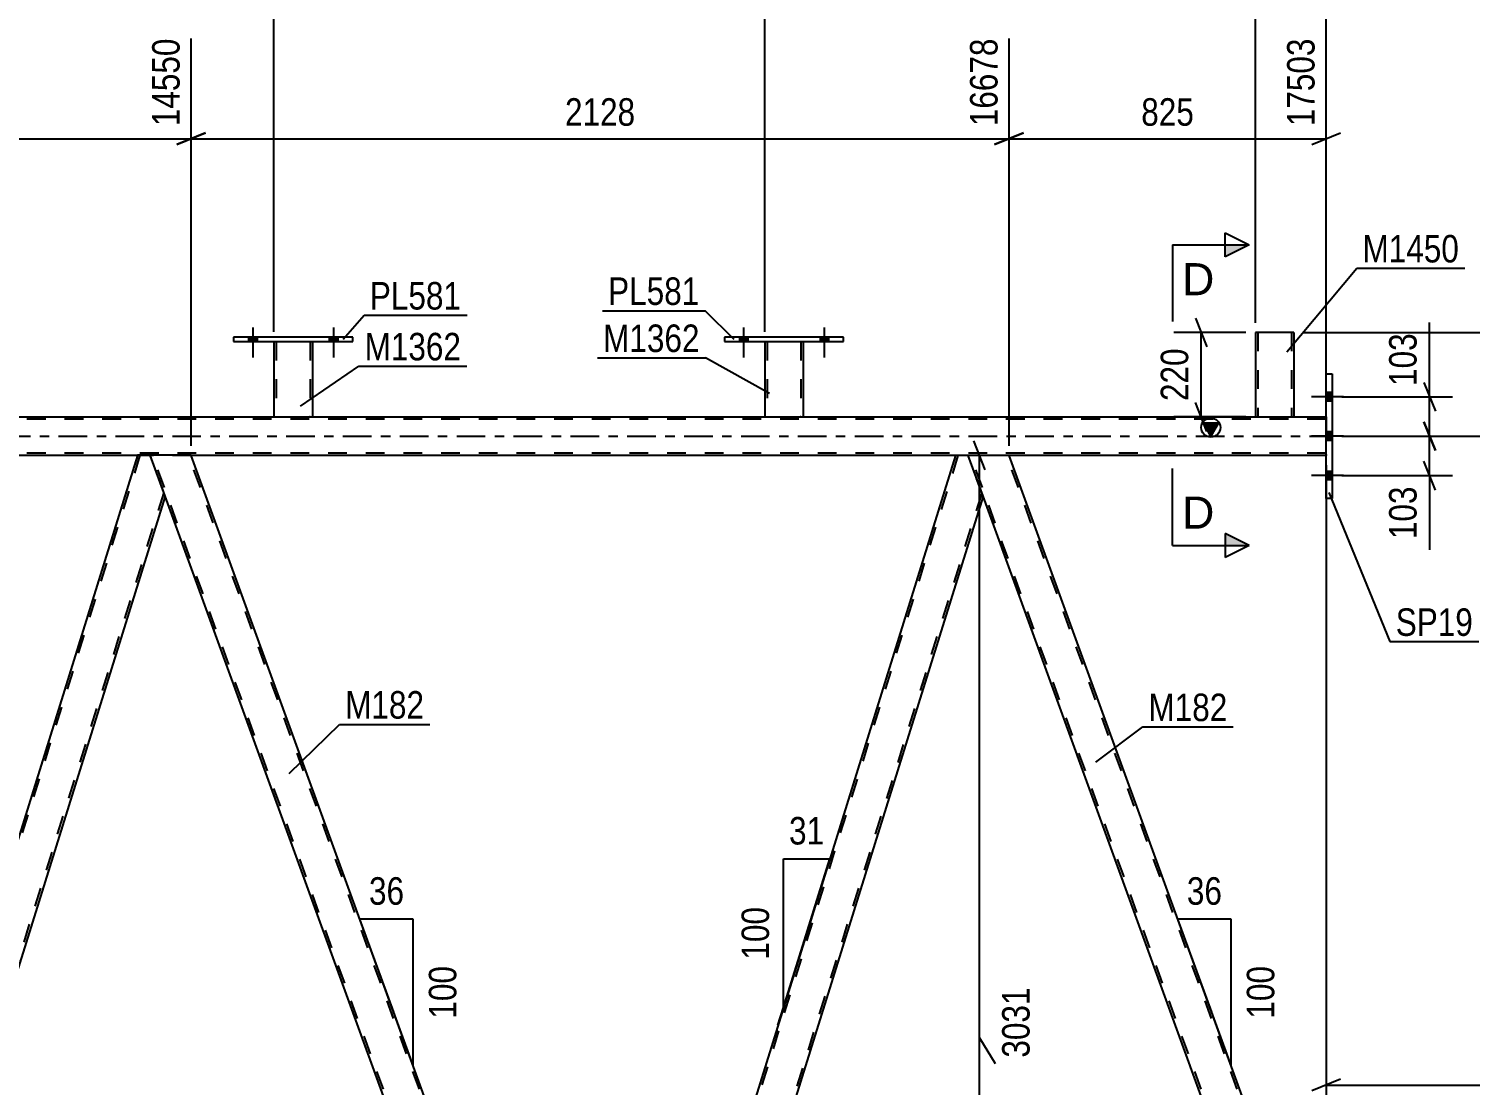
# Model space of a CAD drawing. Header units: millimetres. Extents: x 0 to 841, y 0 to 594.
# Drawn here: x 615.1 to 765.2, y 376.6 to 486.5 of the extents above; entities that cross this region are included whole.
import ezdxf

# ---------------------------------------------------------------- set-up
doc = ezdxf.new("R2010")
doc.units = ezdxf.units.MM
doc.linetypes.add('DXK_LINE_DOT2', pattern=[3.9198, 1.9599, -1.9599])
doc.linetypes.add('DXK_LINE_DOT3', pattern=[5.9187, 2.979, -0.9799, 0.9799, -0.9799])
doc.styles.add('Arial', font='ARIAL.TTF', dxfattribs={"height": 0.2})
doc.styles.add('Arial Narrow', font='ARIALN.TTF', dxfattribs={"height": 0.2})

# ---------------------------------------------------------------- blocks, each defined once
blk = doc.blocks.new('Bolt-103655217-3765 - 3748')
at = {"linetype": 'Continuous'}
for points in [[(638.01, 453.99), (638.89, 453.99), (638.89, 454.47), (638.01, 454.47)], [(646.41, 453.99), (647.29, 453.99), (647.29, 454.47), (646.41, 454.47)]]:
    blk.add_hatch(color=1, dxfattribs=at).paths.add_polyline_path(points)
at = {"color": 1, "linetype": 'Continuous'}
for p, q in [((638.45, 455.47), (638.45, 452.35)), ((646.85, 455.47), (646.85, 452.35)), ((638.01, 454.47), (638.01, 453.99)), ((638.89, 454.47), (638.89, 453.99)), ((646.41, 454.47), (646.41, 453.99)), ((647.29, 454.47), (647.29, 453.99))]:
    blk.add_line(p, q, dxfattribs=at)
blk = doc.blocks.new('Bolt-103655217-3846 - 3748')
at = {"linetype": 'Continuous'}
for points in [[(689.09, 453.99), (689.97, 453.99), (689.97, 454.47), (689.09, 454.47)], [(697.49, 453.99), (698.37, 453.99), (698.37, 454.47), (697.49, 454.47)]]:
    blk.add_hatch(color=1, dxfattribs=at).paths.add_polyline_path(points)
at = {"color": 1, "linetype": 'Continuous'}
for p, q in [((689.53, 455.47), (689.53, 452.35)), ((697.93, 455.47), (697.93, 452.35)), ((689.09, 454.47), (689.09, 453.99)), ((689.97, 454.47), (689.97, 453.99)), ((697.49, 454.47), (697.49, 453.99)), ((698.37, 454.47), (698.37, 453.99))]:
    blk.add_line(p, q, dxfattribs=at)
blk = doc.blocks.new('Part-103655217-3865 - 3748')
at = {"color": 2, "linetype": 'Continuous'}
for p, q in [((742.81, 454.95), (742.81, 446.15)), ((746.81, 454.95), (742.81, 454.95)), ((746.81, 454.95), (746.81, 446.15)), ((742.81, 446.15), (746.81, 446.15))]:
    blk.add_line(p, q, dxfattribs=at)
at = {"color": 7, "linetype": 'DXK_LINE_DOT2'}
for p, q in [((743.05, 454.95), (743.05, 446.15)), ((746.5, 454.95), (746.52, 454.95)), ((746.52, 454.95), (746.55, 454.95)), ((746.55, 454.95), (746.57, 454.95)), ((746.57, 454.95), (746.57, 446.15)), ((746.55, 446.15), (746.52, 446.15)), ((746.52, 446.15), (746.55, 446.15)), ((746.57, 446.15), (746.55, 446.15)), ((746.55, 446.15), (746.57, 446.15))]:
    blk.add_line(p, q, dxfattribs=at)
blk = doc.blocks.new('Bolt-103655217-3845 - 3748')
at = {"linetype": 'Continuous'}
for points in [[(638.01, 453.99), (638.89, 453.99), (638.89, 454.47), (638.01, 454.47)], [(646.41, 453.99), (647.29, 453.99), (647.29, 454.47), (646.41, 454.47)]]:
    blk.add_hatch(color=1, dxfattribs=at).paths.add_polyline_path(points)
at = {"color": 1, "linetype": 'Continuous'}
for p, q in [((638.45, 455.47), (638.45, 452.35)), ((646.85, 455.47), (646.85, 452.35)), ((638.01, 454.47), (638.01, 453.99)), ((638.89, 454.47), (638.89, 453.99)), ((646.41, 454.47), (646.41, 453.99)), ((647.29, 454.47), (647.29, 453.99))]:
    blk.add_line(p, q, dxfattribs=at)
blk = doc.blocks.new('Bolt-103655217-3847 - 3748')
at = {"linetype": 'Continuous'}
for points in [[(689.09, 453.99), (689.97, 453.99), (689.97, 454.47), (689.09, 454.47)], [(697.49, 453.99), (698.37, 453.99), (698.37, 454.47), (697.49, 454.47)]]:
    blk.add_hatch(color=1, dxfattribs=at).paths.add_polyline_path(points)
at = {"color": 1, "linetype": 'Continuous'}
for p, q in [((689.53, 455.47), (689.53, 452.35)), ((697.93, 455.47), (697.93, 452.35)), ((689.09, 454.47), (689.09, 453.99)), ((689.97, 454.47), (689.97, 453.99)), ((697.49, 454.47), (697.49, 453.99)), ((698.37, 454.47), (698.37, 453.99))]:
    blk.add_line(p, q, dxfattribs=at)
blk = doc.blocks.new('Bolt-103655217-3937 - 3748')
at = {"linetype": 'Continuous'}
for points in [[(750.16, 448.69), (750.16, 447.81), (750.8, 447.81), (750.8, 448.69)], [(750.16, 448.69), (750.16, 447.81), (750.8, 447.81), (750.8, 448.69)], [(750.16, 448.69), (750.16, 447.81), (750.8, 447.81), (750.8, 448.69)], [(750.16, 444.59), (750.16, 443.71), (750.8, 443.71), (750.8, 444.59)], [(750.16, 444.59), (750.16, 443.71), (750.8, 443.71), (750.8, 444.59)], [(750.16, 440.49), (750.16, 439.61), (750.8, 439.61), (750.8, 440.49)], [(750.16, 440.49), (750.16, 439.61), (750.8, 439.61), (750.8, 440.49)], [(750.16, 440.49), (750.16, 439.61), (750.8, 439.61), (750.8, 440.49)]]:
    blk.add_hatch(color=1, dxfattribs=at).paths.add_polyline_path(points)
at = {"color": 1, "linetype": 'Continuous'}
for p, q in [((750.8, 448.69), (750.16, 448.69)), ((750.8, 448.69), (750.16, 448.69)), ((750.8, 448.69), (750.16, 448.69)), ((751.96, 448.25), (748.64, 448.25)), ((751.96, 448.25), (748.64, 448.25)), ((751.96, 448.25), (748.64, 448.25)), ((750.8, 447.81), (750.16, 447.81)), ((750.8, 447.81), (750.16, 447.81)), ((750.8, 447.81), (750.16, 447.81)), ((751.96, 444.15), (748.64, 444.15)), ((751.96, 444.15), (748.64, 444.15)), ((750.8, 444.59), (750.16, 444.59)), ((750.8, 444.59), (750.16, 444.59)), ((750.8, 443.71), (750.16, 443.71)), ((750.8, 443.71), (750.16, 443.71)), ((751.96, 440.05), (748.64, 440.05)), ((751.96, 440.05), (748.64, 440.05)), ((751.96, 440.05), (748.64, 440.05)), ((750.8, 440.49), (750.16, 440.49)), ((750.8, 440.49), (750.16, 440.49)), ((750.8, 440.49), (750.16, 440.49)), ((750.8, 439.61), (750.16, 439.61)), ((750.8, 439.61), (750.16, 439.61)), ((750.8, 439.61), (750.16, 439.61))]:
    blk.add_line(p, q, dxfattribs=at)
blk = doc.blocks.new('Part-103655217-3988 - 3748')
at = {"linetype": 'Continuous'}
blk.add_hatch(color=2, dxfattribs=at).paths.add_polyline_path([(738.16, 444.15), (737.36, 445.55), (738.96, 445.55)])
at = {"color": 2, "linetype": 'Continuous'}
for p, q in [((50.04, 446.15), (750.16, 446.15)), ((738.16, 444.15), (737.36, 445.55)), ((737.36, 445.55), (738.96, 445.55)), ((738.96, 445.55), (738.16, 444.15)), ((626.45, 442.15), (546.89, 442.15)), ((712.91, 442.15), (632.03, 442.15)), ((750.16, 442.15), (717.16, 442.15))]:
    blk.add_line(p, q, dxfattribs=at)
at = {"color": 7, "linetype": 'DXK_LINE_DOT2'}
for p, q in [((750.16, 445.91), (50.04, 445.91)), ((750.16, 446.15), (750.16, 442.15)), ((750.16, 442.39), (50.04, 442.39)), ((632.03, 442.15), (626.45, 442.15)), ((717.16, 442.15), (712.91, 442.15))]:
    blk.add_line(p, q, dxfattribs=at)
at = {"color": 7, "linetype": 'DXK_LINE_DOT3'}
blk.add_line((50.04, 444.15), (750.16, 444.15), dxfattribs=at)
at = {"color": 2, "linetype": 'Continuous'}
blk.add_circle((738.16, 445.05), 1, dxfattribs=at)
blk = doc.blocks.new('Part-103655217-4014 - 3748')
at = {"color": 7, "linetype": 'DXK_LINE_DOT2'}
for p, q in [((640.65, 454), (644.65, 454)), ((640.65, 453.99), (640.65, 454)), ((640.65, 454), (640.65, 453.99)), ((640.89, 454), (640.89, 446.15)), ((644.41, 454), (644.41, 446.15)), ((644.65, 454), (644.65, 453.99)), ((644.65, 453.99), (644.65, 454)), ((644.39, 446.15), (644.35, 446.15)), ((644.35, 446.15), (644.39, 446.15)), ((644.41, 446.15), (644.39, 446.15)), ((644.39, 446.15), (644.41, 446.15))]:
    blk.add_line(p, q, dxfattribs=at)
at = {"color": 2, "linetype": 'Continuous'}
for p, q in [((640.65, 453.99), (640.65, 446.15)), ((644.65, 453.99), (644.65, 446.15)), ((640.65, 446.15), (644.65, 446.15))]:
    blk.add_line(p, q, dxfattribs=at)
blk = doc.blocks.new('Part-103655217-4019 - 3748')
at = {"color": 2, "linetype": 'Continuous'}
for p, q in [((636.45, 454.47), (636.45, 453.99)), ((648.85, 454.47), (636.45, 454.47)), ((636.45, 453.99), (648.85, 453.99)), ((648.85, 453.99), (648.85, 454.47))]:
    blk.add_line(p, q, dxfattribs=at)
blk = doc.blocks.new('Part-103655217-4024 - 3748')
at = {"color": 7, "linetype": 'DXK_LINE_DOT2'}
for p, q in [((691.73, 454), (695.73, 454)), ((691.73, 453.99), (691.73, 454)), ((691.73, 454), (691.73, 453.99)), ((691.97, 454), (691.97, 446.15)), ((695.49, 454), (695.49, 446.15)), ((695.73, 454), (695.73, 453.99)), ((695.73, 453.99), (695.73, 454)), ((695.47, 446.15), (695.43, 446.15)), ((695.43, 446.15), (695.47, 446.15)), ((695.49, 446.15), (695.47, 446.15)), ((695.47, 446.15), (695.49, 446.15))]:
    blk.add_line(p, q, dxfattribs=at)
at = {"color": 2, "linetype": 'Continuous'}
for p, q in [((691.73, 453.99), (691.73, 446.15)), ((695.73, 453.99), (695.73, 446.15)), ((691.73, 446.15), (695.73, 446.15))]:
    blk.add_line(p, q, dxfattribs=at)
blk = doc.blocks.new('Part-103655217-4029 - 3748')
at = {"color": 2, "linetype": 'Continuous'}
for p, q in [((687.53, 454.47), (687.53, 453.99)), ((699.93, 454.47), (687.53, 454.47)), ((687.53, 453.99), (699.93, 453.99)), ((699.93, 453.99), (699.93, 454.47))]:
    blk.add_line(p, q, dxfattribs=at)
blk = doc.blocks.new('Part-103655217-4060 - 3748')
at = {"color": 2, "linetype": 'Continuous'}
for p, q in [((750.16, 437.65), (750.16, 450.65)), ((750.16, 450.65), (750.8, 450.65)), ((750.8, 450.65), (750.8, 437.65)), ((750.8, 437.65), (750.16, 437.65))]:
    blk.add_line(p, q, dxfattribs=at)
blk = doc.blocks.new('Part-103655217-4075 - 3748')
at = {"color": 2, "linetype": 'Continuous'}
for p, q in [((626.45, 442.15), (589.75, 324.41)), ((627.77, 442.16), (626.46, 442.16)), ((629.32, 437.91), (627.77, 442.16)), ((629.32, 437.91), (592.85, 320.93)), ((589.75, 324.41), (591.01, 320.93))]:
    blk.add_line(p, q, dxfattribs=at)
at = {"color": 7, "linetype": 'DXK_LINE_DOT2'}
for p, q in [((626.7, 442.16), (589.88, 324.04)), ((626.45, 442.15), (626.45, 442.16)), ((626.45, 442.16), (626.45, 442.15)), ((626.45, 442.16), (626.46, 442.16)), ((626.46, 442.16), (626.45, 442.16)), ((629.18, 438.28), (592.6, 320.93)), ((592.85, 320.93), (591.01, 320.93))]:
    blk.add_line(p, q, dxfattribs=at)
blk = doc.blocks.new('Part-103655217-4080 - 3748')
at = {"color": 2, "linetype": 'Continuous'}
for p, q in [((712.91, 442.15), (712.91, 442.15)), ((717.16, 442.15), (712.91, 442.15)), ((761.28, 320.93), (717.16, 442.15)), ((757.03, 320.93), (714.45, 437.9))]:
    blk.add_line(p, q, dxfattribs=at)
at = {"color": 7, "linetype": 'DXK_LINE_DOT2'}
for p, q in [((714.45, 437.9), (712.91, 442.15)), ((757.28, 320.93), (713.16, 442.15)), ((761.03, 320.93), (716.91, 442.15)), ((761.28, 320.93), (757.03, 320.93))]:
    blk.add_line(p, q, dxfattribs=at)
blk = doc.blocks.new('Part-103655217-4090 - 3748')
at = {"color": 7, "linetype": 'DXK_LINE_DOT2'}
for p, q in [((711.84, 442.15), (675.02, 324.03)), ((714.32, 438.27), (677.74, 320.93)), ((675.3, 325.75), (674.88, 324.4)), ((679.49, 325.75), (677.99, 320.93)), ((676.15, 320.93), (674.88, 324.4)), ((677.99, 320.93), (676.15, 320.93))]:
    blk.add_line(p, q, dxfattribs=at)
at = {"color": 2, "linetype": 'Continuous'}
for p, q in [((711.59, 442.15), (675.3, 325.75)), ((712.91, 442.15), (711.59, 442.15)), ((714.45, 437.9), (712.91, 442.15)), ((714.45, 437.9), (679.49, 325.75))]:
    blk.add_line(p, q, dxfattribs=at)
blk = doc.blocks.new('Part-103655217-4095 - 3748')
at = {"color": 7, "linetype": 'DXK_LINE_DOT2'}
for p, q in [((627.78, 442.16), (627.77, 442.16)), ((627.77, 442.16), (627.78, 442.16)), ((629.32, 437.91), (627.77, 442.16)), ((672.15, 320.93), (628.02, 442.16)), ((675.89, 320.93), (631.77, 442.16)), ((632.02, 442.16), (632.03, 442.16)), ((632.03, 442.16), (632.02, 442.16)), ((632.03, 442.16), (632.03, 442.15)), ((632.03, 442.15), (632.03, 442.16)), ((671.89, 320.93), (670.14, 325.75)), ((676.15, 320.93), (674.4, 325.75)), ((676.15, 320.93), (671.89, 320.93))]:
    blk.add_line(p, q, dxfattribs=at)
at = {"color": 2, "linetype": 'Continuous'}
for p, q in [((632.02, 442.16), (627.78, 442.16)), ((674.4, 325.75), (632.03, 442.15)), ((670.14, 325.75), (629.32, 437.91))]:
    blk.add_line(p, q, dxfattribs=at)
blk = doc.blocks.new('AngleDimension-103655217-12309 - 3748')
at = {"color": 7, "linetype": 'Continuous'}
for p, q in [((738.25, 384.22), (734.73, 393.89)), ((740.27, 393.89), (734.73, 393.89)), ((740.27, 378.67), (734.73, 393.89)), ((740.27, 378.67), (740.27, 393.89))]:
    blk.add_line(p, q, dxfattribs=at)
at = {"color": 0}
for points in [[(739.93, 394.79), (739.93, 398.99), (735.07, 398.99), (735.07, 394.79)], [(745.37, 389.62), (741.17, 389.62), (741.17, 382.94), (745.37, 382.94)]]:
    blk.add_wipeout(points, dxfattribs=at)
at = {"color": 3, "style": 'Arial Narrow'}
blk.add_text('36', height=2.863, dxfattribs=at).set_placement((735.67, 395.39))
blk.add_text('100', height=2.863, rotation=90.0002, dxfattribs=at).set_placement((744.77, 383.54))
blk = doc.blocks.new('StraightDimension-103655217-5178 - 3748')
at = {"color": 7, "linetype": 'Continuous'}
for p, q in [((760.33, 445.65), (761.53, 442.65)), ((751.8, 444.15), (763.33, 444.15)), ((760.93, 440.05), (760.93, 444.15)), ((761.53, 438.55), (760.33, 441.55)), ((751.8, 440.05), (763.33, 440.05))]:
    blk.add_line(p, q, dxfattribs=at)
at = {"color": 0}
blk.add_wipeout([(760.18, 439.53), (755.98, 439.53), (755.98, 432.84), (760.18, 432.84)], dxfattribs=at)
at = {"color": 7, "linetype": 'Continuous'}
blk.add_line((760.93, 440.05), (760.93, 432.32), dxfattribs=at)
blk.add_line((760.93, 440.05), (760.93, 432.32), dxfattribs=at)
at = {"color": 3, "style": 'Arial Narrow'}
blk.add_text('103', height=2.863, rotation=90.0002, dxfattribs=at).set_placement((759.58, 433.44))
blk = doc.blocks.new('StraightDimension-103655217-8908 - 3748')
at = {"color": 7, "linetype": 'Continuous'}
for p, q in [((691.73, 455), (691.73, 502.31)), ((742.81, 455.95), (742.81, 502.31)), ((693.23, 492.47), (690.23, 491.27)), ((741.31, 491.27), (744.31, 492.47)), ((691.73, 491.87), (742.81, 491.87))]:
    blk.add_line(p, q, dxfattribs=at)
at = {"color": 0, "linetype": 'Continuous'}
blk.add_wipeout([(742.21, 502.91), (738.01, 502.91), (738.01, 492.57), (742.21, 492.57)], dxfattribs=at)
at = {"color": 0}
blk.add_wipeout([(721.53, 492.62), (721.53, 496.82), (713.02, 496.82), (713.02, 492.62)], dxfattribs=at)
at = {"color": 3, "linetype": 'Continuous', "style": 'Arial Narrow'}
blk.add_text('17319', height=2.863, rotation=90.0002, dxfattribs=at).set_placement((741.61, 493.17))
at = {"color": 3, "style": 'Arial Narrow'}
blk.add_text('1277', height=2.863, dxfattribs=at).set_placement((713.62, 493.22))
blk = doc.blocks.new('StraightDimension-103655217-10931 - 3748')
at = {"color": 7, "linetype": 'Continuous'}
for p, q in [((717.16, 443.15), (717.16, 485.55)), ((750.16, 447.15), (750.16, 485.55)), ((718.66, 475.71), (715.66, 474.51)), ((748.66, 474.51), (751.66, 475.71)), ((717.16, 475.11), (750.16, 475.11))]:
    blk.add_line(p, q, dxfattribs=at)
at = {"color": 0, "linetype": 'Continuous'}
blk.add_wipeout([(749.56, 486.15), (745.36, 486.15), (745.36, 475.81), (749.56, 475.81)], dxfattribs=at)
at = {"color": 0}
blk.add_wipeout([(737, 475.86), (737, 480.06), (730.32, 480.06), (730.32, 475.86)], dxfattribs=at)
at = {"color": 3, "linetype": 'Continuous', "style": 'Arial Narrow'}
blk.add_text('17503', height=2.863, rotation=90.0002, dxfattribs=at).set_placement((748.96, 476.41))
at = {"color": 3, "style": 'Arial Narrow'}
blk.add_text('825', height=2.863, dxfattribs=at).set_placement((730.92, 476.46))
blk = doc.blocks.new('StraightDimension-103655217-5170 - 3748')
at = {"color": 7, "linetype": 'Continuous'}
for p, q in [((760.33, 449.75), (761.53, 446.75)), ((751.8, 448.25), (763.33, 448.25)), ((760.93, 444.15), (760.93, 448.25)), ((761.53, 442.65), (760.33, 445.65)), ((751.8, 444.15), (763.33, 444.15))]:
    blk.add_line(p, q, dxfattribs=at)
at = {"color": 0}
blk.add_wipeout([(760.18, 455.46), (755.98, 455.46), (755.98, 448.78), (760.18, 448.78)], dxfattribs=at)
at = {"color": 7, "linetype": 'Continuous'}
blk.add_line((760.93, 448.25), (760.93, 455.99), dxfattribs=at)
blk.add_line((760.93, 448.25), (760.93, 455.99), dxfattribs=at)
at = {"color": 3, "style": 'Arial Narrow'}
blk.add_text('103', height=2.863, rotation=90.0002, dxfattribs=at).set_placement((759.58, 449.38))
blk = doc.blocks.new('StraightDimension-103655217-4217 - 3748')
at = {"color": 7, "linetype": 'Continuous'}
for p, q in [((806.41, 442.65), (805.21, 445.65)), ((751.8, 444.15), (808.21, 444.15)), ((805.81, 318.29), (805.81, 444.15)), ((805.21, 319.79), (806.41, 316.79)), ((794.26, 318.29), (808.21, 318.29))]:
    blk.add_line(p, q, dxfattribs=at)
at = {"color": 0}
blk.add_wipeout([(805.06, 385.48), (800.86, 385.48), (800.86, 376.97), (805.06, 376.97)], dxfattribs=at)
at = {"color": 3, "style": 'Arial Narrow'}
blk.add_text('3147', height=2.863, rotation=90.0002, dxfattribs=at).set_placement((804.46, 377.57))
blk = doc.blocks.new('StraightDimension-103655217-4546 - 3748')
at = {"color": 7, "linetype": 'Continuous'}
for p, q in [((750.16, 441.15), (750.16, 374.23)), ((792.62, 321.93), (792.62, 379.48)), ((751.66, 377.23), (748.66, 376.03)), ((750.16, 376.63), (792.62, 376.63)), ((791.12, 376.03), (794.12, 377.23))]:
    blk.add_line(p, q, dxfattribs=at)
at = {"color": 0}
blk.add_wipeout([(775.65, 377.38), (775.65, 381.58), (767.14, 381.58), (767.14, 377.38)], dxfattribs=at)
at = {"color": 3, "style": 'Arial Narrow'}
blk.add_text('1271', height=2.863, dxfattribs=at).set_placement((767.74, 377.98))
blk = doc.blocks.new('StraightDimension-103655217-5100 - 3748')
at = {"color": 7, "linetype": 'Continuous'}
for p, q in [((714.68, 440.65), (713.48, 443.65)), ((727.18, 442.15), (711.23, 442.15)), ((714.08, 320.93), (714.08, 442.15)), ((713.48, 322.43), (714.68, 319.43)), ((731.86, 320.93), (711.23, 320.93))]:
    blk.add_line(p, q, dxfattribs=at)
at = {"color": 0}
blk.add_wipeout([(719.9, 387.39), (715.7, 387.39), (715.7, 378.88), (719.9, 378.88)], dxfattribs=at)
at = {"color": 7, "linetype": 'Continuous'}
blk.add_line((714.08, 381.54), (715.7, 378.88), dxfattribs=at)
at = {"color": 3, "style": 'Arial Narrow'}
blk.add_text('3031', height=2.863, rotation=90.0002, dxfattribs=at).set_placement((719.3, 379.48))
blk = doc.blocks.new('StraightDimension-103655217-8907 - 3748')
at = {"color": 7, "linetype": 'Continuous'}
for p, q in [((750.16, 447.15), (750.16, 506.81)), ((742.81, 455.95), (742.81, 502.31)), ((741.31, 491.27), (744.31, 492.47)), ((751.66, 492.47), (748.66, 491.27)), ((742.81, 491.87), (750.16, 491.87))]:
    blk.add_line(p, q, dxfattribs=at)
at = {"color": 0}
blk.add_wipeout([(749.83, 492.62), (749.83, 496.82), (743.14, 496.82), (743.14, 492.62)], dxfattribs=at)
at = {"color": 3, "style": 'Arial Narrow'}
blk.add_text('184', height=2.863, dxfattribs=at).set_placement((743.74, 493.22))
at = {"color": 0, "linetype": 'Continuous'}
blk.add_wipeout([(749.56, 507.41), (745.36, 507.41), (745.36, 497.07), (749.56, 497.07)], dxfattribs=at)
at = {"color": 3, "linetype": 'Continuous', "style": 'Arial Narrow'}
blk.add_text('17503', height=2.863, rotation=90.0002, dxfattribs=at).set_placement((748.96, 497.67))
blk = doc.blocks.new('StraightDimension-103655217-8909 - 3748')
at = {"color": 7, "linetype": 'Continuous'}
for p, q in [((640.65, 455), (640.65, 502.31)), ((691.73, 455), (691.73, 502.31)), ((642.15, 492.47), (639.15, 491.27)), ((690.23, 491.27), (693.23, 492.47)), ((640.65, 491.87), (691.73, 491.87))]:
    blk.add_line(p, q, dxfattribs=at)
at = {"color": 0, "linetype": 'Continuous'}
blk.add_wipeout([(691.13, 502.91), (686.93, 502.91), (686.93, 492.57), (691.13, 492.57)], dxfattribs=at)
at = {"color": 0}
blk.add_wipeout([(670.45, 492.62), (670.45, 496.82), (661.93, 496.82), (661.93, 492.62)], dxfattribs=at)
at = {"color": 3, "linetype": 'Continuous', "style": 'Arial Narrow'}
blk.add_text('16042', height=2.863, rotation=90.0002, dxfattribs=at).set_placement((690.53, 493.17))
at = {"color": 3, "style": 'Arial Narrow'}
blk.add_text('1277', height=2.863, dxfattribs=at).set_placement((662.53, 493.22))
blk = doc.blocks.new('StraightDimension-103655217-8910 - 3748')
at = {"color": 7, "linetype": 'Continuous'}
for p, q in [((589.57, 455), (589.57, 502.31)), ((640.65, 455), (640.65, 502.31)), ((591.07, 492.47), (588.07, 491.27)), ((639.15, 491.27), (642.15, 492.47)), ((589.57, 491.87), (640.65, 491.87))]:
    blk.add_line(p, q, dxfattribs=at)
at = {"color": 0, "linetype": 'Continuous'}
blk.add_wipeout([(640.05, 502.91), (635.85, 502.91), (635.85, 492.57), (640.05, 492.57)], dxfattribs=at)
at = {"color": 0}
blk.add_wipeout([(619.37, 492.62), (619.37, 496.82), (610.85, 496.82), (610.85, 492.62)], dxfattribs=at)
at = {"color": 3, "linetype": 'Continuous', "style": 'Arial Narrow'}
blk.add_text('14765', height=2.863, rotation=90.0002, dxfattribs=at).set_placement((639.45, 493.17))
at = {"color": 3, "style": 'Arial Narrow'}
blk.add_text('1277', height=2.863, dxfattribs=at).set_placement((611.45, 493.22))
blk = doc.blocks.new('StraightDimension-103655217-10932 - 3748')
at = {"color": 7, "linetype": 'Continuous'}
for p, q in [((632.03, 443.15), (632.03, 485.55)), ((717.16, 443.15), (717.16, 485.55)), ((633.53, 475.71), (630.53, 474.51)), ((715.66, 474.51), (718.66, 475.71)), ((632.03, 475.11), (717.16, 475.11))]:
    blk.add_line(p, q, dxfattribs=at)
at = {"color": 0, "linetype": 'Continuous'}
blk.add_wipeout([(716.56, 486.15), (712.36, 486.15), (712.36, 475.81), (716.56, 475.81)], dxfattribs=at)
at = {"color": 0}
blk.add_wipeout([(678.85, 475.86), (678.85, 480.06), (670.34, 480.06), (670.34, 475.86)], dxfattribs=at)
at = {"color": 3, "linetype": 'Continuous', "style": 'Arial Narrow'}
blk.add_text('16678', height=2.863, rotation=90.0002, dxfattribs=at).set_placement((715.96, 476.41))
at = {"color": 3, "style": 'Arial Narrow'}
blk.add_text('2128', height=2.863, dxfattribs=at).set_placement((670.94, 476.46))
blk = doc.blocks.new('StraightDimension-103655217-10933 - 3748')
at = {"color": 7, "linetype": 'Continuous'}
for p, q in [((546.89, 443.16), (546.89, 485.55)), ((632.03, 443.15), (632.03, 485.55)), ((548.39, 475.71), (545.39, 474.51)), ((630.53, 474.51), (633.53, 475.71)), ((546.89, 475.11), (632.03, 475.11))]:
    blk.add_line(p, q, dxfattribs=at)
at = {"color": 0, "linetype": 'Continuous'}
blk.add_wipeout([(631.43, 486.15), (627.23, 486.15), (627.23, 475.81), (631.43, 475.81)], dxfattribs=at)
at = {"color": 0}
blk.add_wipeout([(593.72, 475.86), (593.72, 480.06), (585.2, 480.06), (585.2, 475.86)], dxfattribs=at)
at = {"color": 3, "linetype": 'Continuous', "style": 'Arial Narrow'}
blk.add_text('14550', height=2.863, rotation=90.0002, dxfattribs=at).set_placement((630.83, 476.41))
at = {"color": 3, "style": 'Arial Narrow'}
blk.add_text('2128', height=2.863, dxfattribs=at).set_placement((585.8, 476.46))
blk = doc.blocks.new('AngleDimension-103655217-11207 - 3748')
at = {"color": 7, "linetype": 'Continuous'}
for p, q in [((693.68, 400.16), (698.5, 400.16)), ((693.68, 384.69), (698.5, 400.16)), ((693.68, 384.69), (693.68, 400.16)), ((693.1, 382.85), (693.68, 384.69))]:
    blk.add_line(p, q, dxfattribs=at)
at = {"color": 0}
for points in [[(698.52, 401.06), (698.52, 405.26), (693.66, 405.26), (693.66, 401.06)], [(692.78, 395.77), (688.58, 395.77), (688.58, 389.08), (692.78, 389.08)]]:
    blk.add_wipeout(points, dxfattribs=at)
at = {"color": 3, "style": 'Arial Narrow'}
blk.add_text('31', height=2.863, dxfattribs=at).set_placement((694.26, 401.66))
blk.add_text('100', height=2.863, rotation=90.0002, dxfattribs=at).set_placement((692.18, 389.68))
blk = doc.blocks.new('StraightDimension-103655217-11224 - 3748')
at = {"color": 7, "linetype": 'Continuous'}
for p, q in [((812.06, 453.45), (810.86, 456.45)), ((747.81, 454.95), (813.86, 454.95)), ((811.46, 310.55), (811.46, 454.95)), ((810.86, 312.05), (812.06, 309.05)), ((683.63, 310.55), (813.86, 310.55))]:
    blk.add_line(p, q, dxfattribs=at)
at = {"color": 0}
blk.add_wipeout([(810.71, 387.01), (806.51, 387.01), (806.51, 378.49), (810.71, 378.49)], dxfattribs=at)
at = {"color": 3, "style": 'Arial Narrow'}
blk.add_text('3610', height=2.863, rotation=90.0002, dxfattribs=at).set_placement((810.11, 379.09))
blk = doc.blocks.new('StraightDimension-103655217-11239 - 3748')
at = {"color": 7, "linetype": 'Continuous'}
for p, q in [((736.56, 456.45), (737.76, 453.45)), ((741.81, 454.95), (734.31, 454.95)), ((737.16, 446.15), (737.16, 454.95)), ((737.76, 444.65), (736.56, 447.65)), ((741.81, 446.15), (734.31, 446.15))]:
    blk.add_line(p, q, dxfattribs=at)
at = {"color": 0}
blk.add_wipeout([(736.41, 453.9), (732.21, 453.9), (732.21, 447.21), (736.41, 447.21)], dxfattribs=at)
at = {"color": 3, "style": 'Arial Narrow'}
blk.add_text('220', height=2.863, rotation=90.0002, dxfattribs=at).set_placement((735.81, 447.81))
blk = doc.blocks.new('AngleDimension-103655217-12295 - 3748')
at = {"color": 7, "linetype": 'Continuous'}
for p, q in [((653.11, 384.22), (649.59, 393.89)), ((655.13, 393.89), (649.59, 393.89)), ((655.13, 378.67), (649.59, 393.89)), ((655.13, 378.67), (655.13, 393.89))]:
    blk.add_line(p, q, dxfattribs=at)
at = {"color": 0}
for points in [[(654.79, 394.79), (654.79, 398.99), (649.94, 398.99), (649.94, 394.79)], [(660.23, 389.62), (656.03, 389.62), (656.03, 382.94), (660.23, 382.94)]]:
    blk.add_wipeout(points, dxfattribs=at)
at = {"color": 3, "style": 'Arial Narrow'}
blk.add_text('36', height=2.863, dxfattribs=at).set_placement((650.54, 395.39))
blk.add_text('100', height=2.863, rotation=90.0002, dxfattribs=at).set_placement((659.63, 383.54))
blk = doc.blocks.new('Mark-103655217-3861 - 3748')
at = {"color": 0}
blk.add_wipeout([(764, 462.23), (764, 465.23), (753.95, 465.23), (753.95, 462.23)], dxfattribs=at)
blk.add_wipeout([(764, 462.23), (764, 465.23), (753.95, 465.23), (753.95, 462.23)], dxfattribs=at)
at = {"color": 30, "linetype": 'Continuous'}
for p, q in [((746.07, 452.92), (753.35, 461.63)), ((753.35, 461.63), (764.6, 461.63))]:
    blk.add_line(p, q, dxfattribs=at)
at = {"color": 3, "style": 'Arial Narrow'}
blk.add_text('M1450', height=2.863, dxfattribs=at).set_placement((753.95, 462.23))
blk = doc.blocks.new('Mark-103655217-4010 - 3748')
at = {"color": 0}
blk.add_wipeout([(660.13, 452.04), (660.13, 455.04), (650.08, 455.04), (650.08, 452.04)], dxfattribs=at)
blk.add_wipeout([(660.13, 452.04), (660.13, 455.04), (650.08, 455.04), (650.08, 452.04)], dxfattribs=at)
at = {"color": 30, "linetype": 'Continuous'}
for p, q in [((643.42, 447.26), (649.48, 451.44)), ((649.48, 451.44), (660.73, 451.44))]:
    blk.add_line(p, q, dxfattribs=at)
at = {"color": 3, "style": 'Arial Narrow'}
blk.add_text('M1362', height=2.863, dxfattribs=at).set_placement((650.08, 452.04))
blk = doc.blocks.new('Mark-103655217-4015 - 3748')
at = {"color": 0}
blk.add_wipeout([(660.14, 457.33), (660.14, 460.33), (650.63, 460.33), (650.63, 457.33)], dxfattribs=at)
blk.add_wipeout([(660.14, 457.33), (660.14, 460.33), (650.63, 460.33), (650.63, 457.33)], dxfattribs=at)
at = {"color": 30, "linetype": 'Continuous'}
for p, q in [((647.84, 454.24), (650.03, 456.73)), ((650.03, 456.73), (660.74, 456.73))]:
    blk.add_line(p, q, dxfattribs=at)
at = {"color": 3, "style": 'Arial Narrow'}
blk.add_text('PL581', height=2.863, dxfattribs=at).set_placement((650.63, 457.33))
blk = doc.blocks.new('Mark-103655217-4020 - 3748')
at = {"color": 0}
blk.add_wipeout([(684.96, 452.91), (684.96, 455.91), (674.91, 455.91), (674.91, 452.91)], dxfattribs=at)
blk.add_wipeout([(684.96, 452.91), (684.96, 455.91), (674.91, 455.91), (674.91, 452.91)], dxfattribs=at)
at = {"color": 30, "linetype": 'Continuous'}
for p in [(674.31, 452.31), (692.21, 448.61)]:
    blk.add_line(p, (685.56, 452.31), dxfattribs=at)
at = {"color": 3, "style": 'Arial Narrow'}
blk.add_text('M1362', height=2.863, dxfattribs=at).set_placement((674.91, 452.91))
blk = doc.blocks.new('Mark-103655217-4025 - 3748')
at = {"color": 0}
blk.add_wipeout([(684.94, 457.81), (684.94, 460.81), (675.43, 460.81), (675.43, 457.81)], dxfattribs=at)
blk.add_wipeout([(684.94, 457.81), (684.94, 460.81), (675.43, 460.81), (675.43, 457.81)], dxfattribs=at)
at = {"color": 30, "linetype": 'Continuous'}
for p in [(674.83, 457.21), (688.54, 454.21)]:
    blk.add_line(p, (685.54, 457.21), dxfattribs=at)
at = {"color": 3, "style": 'Arial Narrow'}
blk.add_text('PL581', height=2.863, dxfattribs=at).set_placement((675.43, 457.81))
blk = doc.blocks.new('Mark-103655217-4056 - 3748')
at = {"color": 0}
blk.add_wipeout([(765.45, 423.37), (765.45, 426.37), (757.41, 426.37), (757.41, 423.37)], dxfattribs=at)
blk.add_wipeout([(765.45, 423.37), (765.45, 426.37), (757.41, 426.37), (757.41, 423.37)], dxfattribs=at)
at = {"color": 30, "linetype": 'Continuous'}
for p, q in [((750.46, 438.28), (756.81, 422.77)), ((756.81, 422.77), (766.05, 422.77))]:
    blk.add_line(p, q, dxfattribs=at)
at = {"color": 3, "style": 'Arial Narrow'}
blk.add_text('SP19', height=2.863, dxfattribs=at).set_placement((757.41, 423.37))
blk = doc.blocks.new('Mark-103655217-4076 - 3748')
at = {"color": 0}
blk.add_wipeout([(739.89, 414.5), (739.89, 417.5), (731.67, 417.5), (731.67, 414.5)], dxfattribs=at)
blk.add_wipeout([(739.89, 414.5), (739.89, 417.5), (731.67, 417.5), (731.67, 414.5)], dxfattribs=at)
at = {"color": 30, "linetype": 'Continuous'}
for p, q in [((726.2, 410.21), (731.07, 413.9)), ((731.07, 413.9), (740.49, 413.9))]:
    blk.add_line(p, q, dxfattribs=at)
at = {"color": 3, "style": 'Arial Narrow'}
blk.add_text('M182', height=2.863, dxfattribs=at).set_placement((731.67, 414.5))
blk = doc.blocks.new('Mark-103655217-4091 - 3748')
at = {"color": 0}
blk.add_wipeout([(656.28, 414.76), (656.28, 417.76), (648.06, 417.76), (648.06, 414.76)], dxfattribs=at)
blk.add_wipeout([(656.28, 414.76), (656.28, 417.76), (648.06, 417.76), (648.06, 414.76)], dxfattribs=at)
at = {"color": 30, "linetype": 'Continuous'}
for p, q in [((642.22, 409.06), (647.46, 414.16)), ((647.46, 414.16), (656.88, 414.16))]:
    blk.add_line(p, q, dxfattribs=at)
at = {"color": 3, "style": 'Arial Narrow'}
blk.add_text('M182', height=2.863, dxfattribs=at).set_placement((648.06, 414.76))
blk = doc.blocks.new('SectionMark-103655217-5344 - 3748')
at = {"linetype": 'Continuous'}
for points in [[(739.66, 462.82), (739.66, 464.07), (742.16, 464.07)], [(739.66, 432.78), (739.66, 434.03), (742.16, 432.78)]]:
    blk.add_hatch(color=6, dxfattribs=at).paths.add_polyline_path(points)
at = {"color": 6, "linetype": 'Continuous'}
for p, q in [((739.66, 462.82), (739.66, 465.32)), ((739.66, 465.32), (742.16, 464.07)), ((734.16, 464.07), (734.16, 456.07)), ((734.16, 464.07), (742.16, 464.07)), ((742.16, 464.07), (739.66, 462.82)), ((734.16, 432.78), (734.16, 440.78)), ((742.16, 432.78), (739.66, 434.03)), ((739.66, 434.03), (739.66, 431.53)), ((734.16, 432.78), (742.16, 432.78)), ((742.16, 432.78), (739.66, 431.53))]:
    blk.add_line(p, q, dxfattribs=at)
at = {"color": 0, "linetype": 'Continuous'}
for points in [[(738.53, 458.82), (738.53, 462.32), (735.16, 462.32), (735.16, 458.82)], [(738.53, 434.53), (738.53, 438.03), (735.16, 438.03), (735.16, 434.53)]]:
    blk.add_wipeout(points, dxfattribs=at)
at = {"color": 3, "linetype": 'Continuous', "style": 'Arial'}
for p in [(735.16, 458.82), (735.16, 434.53)]:
    blk.add_text('D', height=3.34, dxfattribs=at).set_placement(p)

msp = doc.modelspace()

# ---------------------------------------------------------------- block references
for name in ['Bolt-103655217-3765 - 3748', 'Bolt-103655217-3845 - 3748', 'Bolt-103655217-3846 - 3748', 'Bolt-103655217-3847 - 3748', 'Part-103655217-3865 - 3748', 'Part-103655217-4019 - 3748', 'Part-103655217-4014 - 3748', 'Part-103655217-4029 - 3748', 'Part-103655217-4024 - 3748', 'Part-103655217-4060 - 3748', 'Bolt-103655217-3937 - 3748', 'Part-103655217-3988 - 3748', 'Part-103655217-4075 - 3748', 'Part-103655217-4095 - 3748', 'Part-103655217-4090 - 3748', 'Part-103655217-4080 - 3748']:
    msp.add_blockref(name, (0, 0))

# ---------------------------------------------------------------- next in the draw order: block references
for name in ['StraightDimension-103655217-8908 - 3748', 'StraightDimension-103655217-5178 - 3748', 'Mark-103655217-4091 - 3748', 'AngleDimension-103655217-11207 - 3748', 'AngleDimension-103655217-12295 - 3748', 'AngleDimension-103655217-12309 - 3748']:
    msp.add_blockref(name, (0, 0))

# ---------------------------------------------------------------- next in the draw order: block references
for name in ['StraightDimension-103655217-8909 - 3748', 'StraightDimension-103655217-10931 - 3748']:
    msp.add_blockref(name, (0, 0))

# ---------------------------------------------------------------- next in the draw order: block references
for name in ['StraightDimension-103655217-8910 - 3748', 'StraightDimension-103655217-5170 - 3748', 'StraightDimension-103655217-5100 - 3748']:
    msp.add_blockref(name, (0, 0))

# ---------------------------------------------------------------- next in the draw order: block references
for name in ['StraightDimension-103655217-8907 - 3748', 'StraightDimension-103655217-10932 - 3748', 'StraightDimension-103655217-4217 - 3748']:
    msp.add_blockref(name, (0, 0))

# ---------------------------------------------------------------- next in the draw order: block references
for name in ['StraightDimension-103655217-10933 - 3748', 'Mark-103655217-4010 - 3748', 'StraightDimension-103655217-4546 - 3748']:
    msp.add_blockref(name, (0, 0))

# ---------------------------------------------------------------- next in the draw order: block references
for name in ['Mark-103655217-4015 - 3748', 'StraightDimension-103655217-11224 - 3748']:
    msp.add_blockref(name, (0, 0))

# ---------------------------------------------------------------- next in the draw order: block references
for name in ['Mark-103655217-3861 - 3748', 'StraightDimension-103655217-11239 - 3748', 'Mark-103655217-4020 - 3748', 'Mark-103655217-4056 - 3748', 'Mark-103655217-4076 - 3748']:
    msp.add_blockref(name, (0, 0))

# ---------------------------------------------------------------- next in the draw order: block references
for name in ['SectionMark-103655217-5344 - 3748', 'Mark-103655217-4025 - 3748']:
    msp.add_blockref(name, (0, 0))

doc.saveas('drawing.dxf')
